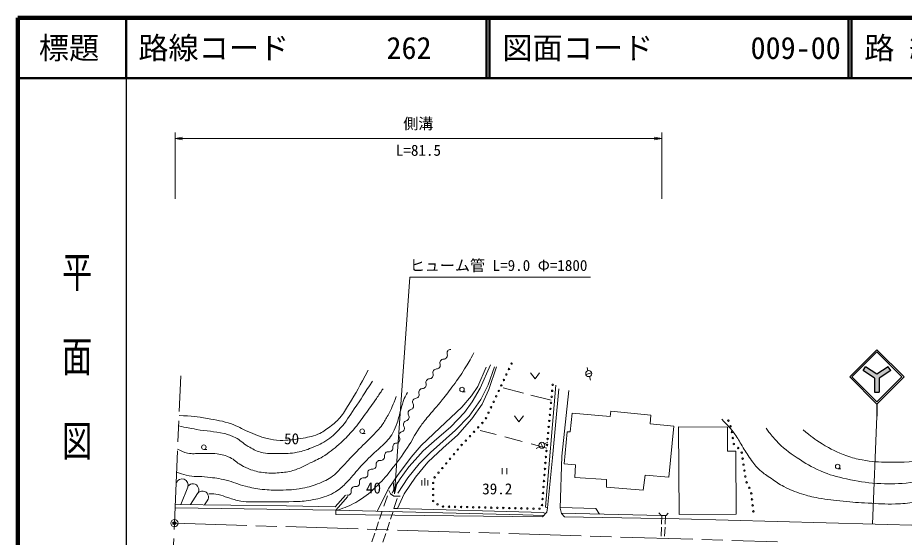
# Model space of a CAD drawing. Units: millimetres at full size, sheet at 1:1000; details may follow other scales. Extents: x 40000 to 680000, y 20000 to 380000.
# Drawn here: x 40000 to 187012, y 293936 to 380000 of the extents above; entities that cross this region are included whole.
import ezdxf
from ezdxf.enums import TextEntityAlignment as Align

# ---------------------------------------------------------------- set-up
doc = ezdxf.new("R2010")
doc.units = ezdxf.units.MM
doc.header["$LTSCALE"] = 1000
doc.header["$PDMODE"] = 32
doc.header["$PDSIZE"] = 500
doc.linetypes.add('CHAIN', pattern=[18.5, 12, -1.5, 3.5, -1.5])
for name, color, linetype, lineweight in [('M-BGD', 7, 'Continuous', 13), ('M-BMK', 2, 'CHAIN', 13), ('M-BMK-SRVR', 3, 'Continuous', 13), ('M-STR-HTXT', 7, 'Continuous', 13), ('M-STR-STRC', 7, 'Continuous', 25), ('M-TTL', 2, 'Continuous', 140), ('M-TTL-BAND', 7, 'Continuous', 25), ('M-TTL-LINE', 7, 'Continuous', 50)]:
    doc.layers.add(name, color=color, linetype=linetype, lineweight=lineweight)
for name, color, linetype in [('M-BGD-HTXT', 7, 'Continuous'), ('M-OTRS', 6, 'Continuous'), ('M-TTL-TXT', 7, 'Continuous')]:
    doc.layers.add(name, color=color, linetype=linetype)
doc.styles.add('@ＭＳ ゴシック', font='')
doc.styles.add('ＭＳ ゴシック', font='')
doc.styles.get('@ＭＳ ゴシック').set_extended_font_data('@MS Gothic')
doc.styles.get('ＭＳ ゴシック').set_extended_font_data('MS Gothic')

# ---------------------------------------------------------------- blocks, each defined once
blk = doc.blocks.new('open_arrow')
at = {"color": 0, "linetype": 'Continuous', "lineweight": -2}
blk.add_lwpolyline([(7.5, 1.25), (0, 0), (7.5, -1.25)], dxfattribs=at)

msp = doc.modelspace()

# ---------------------------------------------------------------- hatches: boundary and pattern name
at = {"layer": 'M-STR-STRC'}
msp.add_hatch(color=256, dxfattribs=at).paths.add_polyline_path([(180183, 321569), (180599, 322193), (182471, 320945), (184343, 322193), (184759, 321569), (182846, 320294), (182846, 317994), (182096, 317994), (182096, 320294)])

# ---------------------------------------------------------------- linework, layer by layer
at = {"layer": 'M-BGD'}
for p, q in [((118119, 318396), (119409, 322176)), ((134560, 321526), (134408, 322071)), ((125050, 321159), (125800, 320159)), ((125800, 320159), (126550, 321159)), ((134212, 320910), (135175, 321178)), ((134828, 320562), (134997, 319955)), ((129220, 319138), (127520, 298934)), ((113674, 318040), (114174, 318040)), ((117007, 316007), (118119, 318396)), ((120488, 318677), (123852, 317819)), ((128663, 307077), (129754, 318528)), ((131370, 318246), (130201, 307353)), ((125112, 317498), (128476, 316640)), ((115315, 313535), (117007, 316007)), ((138346, 314800), (138265, 313960)), ((145004, 314152), (138346, 314800)), ((112915, 310876), (115315, 313535)), ((122368, 314061), (123118, 313061)), ((123118, 313061), (123868, 314061)), ((131933, 314474), (131632, 311375)), ((138265, 313960), (131933, 314474)), ((144867, 312744), (145004, 314152)), ((148804, 312361), (144867, 312744)), ((147979, 303871), (148804, 312361)), ((149597, 312204), (149687, 297679)), ((157697, 312152), (149597, 312204)), ((157722, 308197), (157697, 312152)), ((97129, 311135), (97629, 311135)), ((110547, 308727), (112915, 310876)), ((116710, 311636), (119317, 310942)), ((120766, 310557), (123666, 309785)), ((131117, 311425), (130597, 306077)), ((131632, 311375), (131117, 311425)), ((107982, 306379), (110547, 308727)), ((125115, 309399), (127722, 308706)), ((126476, 308936), (125979, 308666)), ((127154, 308735), (126678, 309614)), ((127355, 309413), (127910, 309713)), ((70867, 308483), (71367, 308483)), ((130201, 307353), (129940, 298757)), ((159063, 308205), (157722, 308197)), ((159128, 297738), (159063, 308205)), ((105947, 303918), (107982, 306379)), ((127869, 298829), (128663, 307077)), ((130597, 306077), (132506, 305912)), ((132506, 305912), (132394, 303849)), ((120340, 305395), (120340, 304395)), ((121090, 304395), (121090, 305395)), ((175975, 305284), (176475, 305284)), ((66318, 302977), (66265, 302840)), ((104088, 301135), (105947, 303918)), ((107020, 302493), (107020, 303368)), ((107520, 302493), (107520, 303743)), ((108020, 302493), (108020, 303368)), ((132394, 303849), (137644, 303512)), ((137644, 303512), (137632, 302261)), ((143713, 301740), (144039, 304205)), ((144039, 304205), (147979, 303871)), ((68182, 302253), (67063, 299371)), ((137632, 302261), (143713, 301740)), ((69826, 301198), (68664, 299351)), ((71425, 299997), (70978, 299321)), ((92649, 298963), (94331, 300926)), ((94738, 300713), (92730, 298427)), ((100702, 299107), (101294, 300786)), ((102997, 298694), (104088, 301135)), ((66094, 298836), (92730, 298427)), ((66117, 299383), (84548, 299150)), ((84548, 299150), (92649, 298963)), ((127154, 298029), (102997, 298694)), ((127520, 298934), (127869, 298829)), ((127723, 298102), (127869, 298829)), ((129940, 298757), (130169, 297854)), ((92730, 298427), (92730, 297696)), ((92730, 298427), (123746, 297665)), ((92730, 297696), (127004, 297319)), ((100003, 296959), (100430, 298237)), ((101818, 296916), (102239, 298193)), ((123746, 297665), (127209, 297542)), ((127004, 297319), (127723, 298102)), ((127502, 297862), (127154, 298029)), ((146679, 297557), (130155, 297908)), ((130169, 297854), (130688, 297345)), ((130688, 297345), (149689, 296961)), ((146827, 297555), (146778, 296117)), ((147357, 296103), (147413, 297548)), ((149687, 297679), (159128, 297738)), ((99370, 295062), (99845, 296485)), ((101192, 295016), (101661, 296441)), ((146761, 295617), (146710, 294118)), ((147279, 294105), (147337, 295604)), ((149689, 296961), (219185, 295155)), ((98736, 293165), (99211, 294588)), ((100566, 293117), (101035, 294541))]:
    msp.add_line(p, q, dxfattribs=at)
for points in [[(99588, 298258), (101531, 302064), (102964, 304193), (105228, 307178), (106882, 309145), (110019, 312053), (113666, 315479), (115268, 317370), (116294, 318897), (117694, 322111)], [(118414, 322501), (116680, 318659), (115332, 316344), (114085, 314614), (111796, 312223), (109048, 309857), (107229, 308254), (105919, 306779), (104876, 305609), (103439, 303624), (102548, 302225), (102065, 301259)], [(103019, 301259), (104685, 303777), (106555, 306079), (108450, 307962), (112597, 311689), (114861, 314004), (116807, 316777), (118029, 319168), (119059, 322183)], [(101544, 301682), (101838, 301111), (102358, 300738), (103443, 300749)], [(102997, 298694), (102381, 298707), (102935, 300367)], [(129943, 298846), (135849, 298682), (136482, 297774)], [(146289, 297956), (146679, 297557), (147512, 297547), (147858, 297939)]]:
    msp.add_lwpolyline(points, dxfattribs=at)
for centre, radius in [((121890, 322709), 125), ((121041, 320899), 125), ((121465, 321804), 125), ((134694, 321044), 500), ((120191, 319088), 125), ((120616, 319993), 125), ((128718, 319187), 125), ((113673, 318415), 375), ((119767, 318183), 125), ((128624, 318191), 125), ((118917, 316372), 125), ((119342, 317277), 125), ((128434, 316200), 125), ((128529, 317195), 125), ((118068, 314561), 125), ((118493, 315467), 125), ((128340, 315204), 125), ((117643, 313656), 125), ((128151, 313213), 125), ((128245, 314209), 125), ((157846, 313256), 125), ((97129, 311510), 375), ((116363, 312139), 125), ((117050, 312866), 125), ((128056, 312218), 125), ((158209, 312324), 125), ((114989, 310685), 125), ((115676, 311412), 125), ((127867, 310227), 125), ((127961, 311222), 125), ((158445, 311360), 125), ((158575, 310368), 125), ((70867, 308858), 375), ((113616, 309231), 125), ((114303, 309958), 125), ((126916, 309174), 500), ((127772, 309231), 125), ((158746, 309397), 125), ((159479, 308717), 125), ((112333, 307697), 125), ((112973, 308465), 125), ((127583, 307240), 125), ((127677, 308236), 125), ((160055, 307954), 125), ((111052, 306161), 125), ((111692, 306929), 125), ((127504, 306243), 125), ((160206, 306965), 125), ((160357, 305977), 125), ((175975, 305659), 375), ((109771, 304625), 125), ((110411, 305393), 125), ((127345, 304250), 125), ((127424, 305247), 125), ((160507, 304988), 125), ((108887, 302945), 125), ((109131, 303857), 125), ((127266, 303253), 125), ((160658, 304000), 125), ((160871, 303030), 125), ((108887, 301945), 125), ((127107, 301259), 125), ((127186, 302256), 125), ((161310, 302132), 125), ((108887, 300945), 125), ((108887, 299945), 125), ((127028, 300262), 125), ((161637, 301201), 125), ((161753, 300207), 125), ((109613, 299404), 125), ((110528, 299022), 125), ((111527, 298999), 125), ((112527, 298975), 125), ((113527, 298952), 125), ((114527, 298929), 125), ((115526, 298906), 125), ((116526, 298883), 125), ((117526, 298860), 125), ((118526, 298837), 125), ((119525, 298813), 125), ((120525, 298790), 125), ((121525, 298767), 125), ((122525, 298744), 125), ((123524, 298721), 125), ((124524, 298698), 125), ((125524, 298675), 125), ((126523, 298651), 125), ((126948, 299266), 125), ((161869, 299214), 125), ((161985, 298221), 125)]:
    msp.add_circle(centre, radius, dxfattribs=at)
for centre, radius, start, end in [((111810, 324431), 625, 91.05944, 197.31964), ((110640, 322809), 625, 91.05944, 197.31964), ((110617, 324058), 625, 271.05944, 17.31964), ((109446, 322436), 625, 271.05944, 17.31964), ((108276, 320815), 625, 271.05944, 17.31964), ((109469, 321187), 625, 91.05944, 197.31964), ((107106, 319193), 625, 271.05944, 17.31964), ((108299, 319565), 625, 91.05944, 197.31964), ((105936, 317571), 625, 271.05944, 17.31964), ((107129, 317943), 625, 91.05944, 197.31964), ((106104, 316341), 625, 104.52653, 210.78673), ((105344, 314491), 625, 104.52653, 210.78673), ((105030, 315701), 625, 284.52653, 30.78673), ((104583, 312641), 625, 104.52653, 210.78673), ((104270, 313851), 625, 284.52653, 30.78673), ((103510, 312001), 625, 284.52653, 30.78673), ((102749, 310151), 625, 284.52653, 30.78673), ((103823, 310791), 625, 104.52653, 210.78673), ((101597, 308724), 625, 263.05126, 9.31147), ((102830, 308926), 625, 83.05126, 189.31147), ((100212, 307281), 625, 263.05126, 9.31147), ((101446, 307483), 625, 83.05126, 189.31147), ((98827, 305838), 625, 263.05126, 9.31147), ((100061, 306040), 625, 83.05126, 189.31147), ((97443, 304395), 625, 263.05126, 9.31147), ((98676, 304597), 625, 83.05126, 189.31147), ((67250, 302615), 1000, 338.77536, 158.77536), ((96058, 302952), 625, 263.05126, 9.31147), ((97291, 303154), 625, 83.05126, 189.31147), ((69026, 301798), 1000, 323.1072, 143.1072), ((70626, 300597), 1000, 323.1072, 143.1072), ((94673, 301508), 625, 263.05126, 9.31147), ((95907, 301711), 625, 83.05126, 189.31147)]:
    msp.add_arc(centre, radius, start, end, dxfattribs=at)
for points, knots in [([(93007, 298420), (94436, 298895), (94936, 299091), (96074, 299721), (97481, 300501), (98173, 301122), (99343, 302227), (100414, 303239), (100951, 303876), (101874, 305025), (103021, 306453), (103615, 307295), (104634, 308816), (105440, 310018), (105745, 310784), (106555, 311983), (107027, 312682), (107340, 313040), (107865, 313700), (108816, 314894), (109446, 315483), (110396, 316677), (111143, 317614), (111553, 318147), (112254, 319119), (113001, 320157), (113433, 320731), (114111, 321816), (114742, 322825), (114939, 323186), (115624, 324461)], [0, 0, 0, 0, 1, 1, 1, 2, 2, 2, 3, 3, 3, 4, 4, 4, 5, 5, 5, 6, 6, 6, 7, 7, 7, 8, 8, 8, 9, 9, 9, 10, 10, 10, 10]), ([(66748, 314131), (68969, 313972), (69634, 313937), (71456, 313616), (73030, 313339), (73929, 313209), (75444, 312701), (76551, 312329), (77088, 311913), (78172, 311479), (79405, 310986), (80066, 310600), (81359, 310296), (82180, 310104), (82652, 309996), (83496, 309991), (84835, 309983), (85591, 310067), (86911, 310296), (88054, 310495), (88718, 310581), (89792, 311022), (90634, 311367), (91046, 311699), (91776, 312243), (92467, 312756), (92839, 313075), (93417, 313712), (94115, 314480), (94327, 315051), (94886, 315925), (96260, 318073), (96628, 318866), (98092, 321611)], [0, 0, 0, 0, 1, 1, 1, 2, 2, 2, 3, 3, 3, 4, 4, 4, 5, 5, 5, 6, 6, 6, 7, 7, 7, 8, 8, 8, 9, 9, 9, 10, 10, 10, 11, 11, 11, 11]), ([(66673, 312387), (68092, 312082), (68475, 312009), (69637, 311798), (71423, 311473), (72465, 311516), (74235, 311111), (74968, 310943), (75367, 310782), (76047, 310462), (76970, 310029), (77309, 309482), (78203, 308993), (78981, 308567), (79404, 308256), (80264, 308039), (81431, 307744), (82132, 307791), (83336, 307791), (84509, 307792), (85179, 307796), (86331, 308020), (87287, 308206), (87817, 308373), (88716, 308745), (89822, 309202), (90476, 309436), (91445, 310138), (92316, 310770), (92765, 311190), (93486, 311989), (94532, 313146), (94925, 313951), (95814, 315232), (97029, 316983), (97397, 317579), (98810, 319792)], [0, 0, 0, 0, 1, 1, 1, 2, 2, 2, 3, 3, 3, 4, 4, 4, 5, 5, 5, 6, 6, 6, 7, 7, 7, 8, 8, 8, 9, 9, 9, 10, 10, 10, 11, 11, 11, 12, 12, 12, 12]), ([(66508, 308527), (67205, 308165), (67489, 308039), (68165, 307879), (68992, 307684), (69490, 307827), (70340, 307803), (71398, 307773), (72001, 307890), (73049, 307746), (73914, 307626), (74421, 307539), (75205, 307154), (75970, 306779), (76258, 306335), (76999, 305914), (77622, 305560), (77979, 305358), (78659, 305132), (79549, 304835), (80072, 304711), (81006, 304617), (81925, 304524), (82451, 304532), (83372, 304617), (84260, 304698), (84769, 304740), (85623, 304998), (86796, 305354), (87401, 305704), (88504, 306238), (89458, 306700), (90024, 306913), (90908, 307498), (92032, 308241), (92625, 308723), (93617, 309635), (94464, 310412), (94913, 310878), (95659, 311753), (96480, 312715), (96871, 313311), (97624, 314328), (98365, 315329), (98767, 315899), (99475, 316923), (99912, 317555), (100051, 317758), (100582, 318550)], [0, 0, 0, 0, 1, 1, 1, 2, 2, 2, 3, 3, 3, 4, 4, 4, 5, 5, 5, 6, 6, 6, 7, 7, 7, 8, 8, 8, 9, 9, 9, 10, 10, 10, 11, 11, 11, 12, 12, 12, 13, 13, 13, 14, 14, 14, 15, 15, 15, 16, 16, 16, 16]), ([(71685, 301149), (72386, 301142), (72629, 301133), (73220, 301021), (73880, 300897), (74213, 300687), (74857, 300496), (75688, 300249), (76148, 300075), (77002, 299928), (78246, 299713), (78970, 299842), (80233, 299826), (82373, 299797), (83574, 299738), (85711, 299843), (86846, 299898), (87498, 299848), (88611, 300080), (89795, 300327), (90482, 300432), (91596, 300903), (92211, 301162), (92546, 301345), (93089, 301734), (93775, 302226), (94103, 302578), (94700, 303175), (95643, 304121), (96030, 304782), (96947, 305753), (97898, 306759), (98480, 307274), (99474, 308238), (100222, 308964), (100725, 309291), (101399, 310086), (101757, 310508), (101932, 310771), (102196, 311257), (102527, 311867), (102673, 312232), (102908, 312885), (103208, 313717), (103274, 314216), (103527, 315064), (103744, 315789), (103799, 316221), (104104, 316913), (104285, 317324), (104357, 317476), (104621, 317939)], [0, 0, 0, 0, 1, 1, 1, 2, 2, 2, 3, 3, 3, 4, 4, 4, 5, 5, 5, 6, 6, 6, 7, 7, 7, 8, 8, 8, 9, 9, 9, 10, 10, 10, 11, 11, 11, 12, 12, 12, 13, 13, 13, 14, 14, 14, 15, 15, 15, 16, 16, 16, 17, 17, 17, 17]), ([(66345, 304710), (67061, 304442), (67309, 304382), (67942, 304227), (69285, 303899), (70094, 304073), (71466, 303909), (72676, 303764), (73357, 303677), (74544, 303400), (75823, 303102), (76474, 302696), (77749, 302383), (78833, 302117), (79452, 301999), (80561, 301874), (81712, 301744), (82366, 301718), (83524, 301747), (84965, 301783), (85785, 301791), (87200, 302065), (88355, 302288), (88998, 302476), (90088, 302917), (91094, 303325), (91652, 303618), (92504, 304291), (93150, 304800), (93409, 305201), (93980, 305792), (94857, 306699), (95326, 307228), (96206, 308132), (97252, 309208), (97883, 309765), (98915, 310854), (99528, 311500), (99916, 311828), (100442, 312546), (100881, 313146), (101053, 313533), (101408, 314187), (102039, 315348), (102189, 315800), (102782, 317278)], [0, 0, 0, 0, 1, 1, 1, 2, 2, 2, 3, 3, 3, 4, 4, 4, 5, 5, 5, 6, 6, 6, 7, 7, 7, 8, 8, 8, 9, 9, 9, 10, 10, 10, 11, 11, 11, 12, 12, 12, 13, 13, 13, 14, 14, 14, 15, 15, 15, 15]), ([(156744, 313476), (157804, 312400), (158167, 312072), (158906, 311034), (159429, 310300), (159647, 309838), (160127, 309075), (160656, 308234), (160899, 307726), (161488, 306925), (162054, 306156), (162369, 305709), (163065, 305055), (163742, 304421), (164209, 304168), (164973, 303644), (165767, 303099), (166204, 302773), (167060, 302333), (168159, 301768), (168805, 301494), (169985, 301125), (171055, 300791), (171669, 300644), (172771, 300438), (174367, 300140), (175276, 300049), (176892, 299891), (178493, 299735), (179394, 299677), (181001, 299599), (182773, 299512), (183768, 299389), (185542, 299459), (186814, 299509), (187533, 299555), (188785, 299789), (190148, 300045), (190905, 300240), (192232, 300642), (193231, 300944), (193758, 301212), (194738, 301570), (195383, 301806), (195718, 302032), (196392, 302168), (196919, 302275), (197228, 302305), (197765, 302270), (198367, 302231), (198712, 302171), (199279, 301965), (200047, 301685), (200400, 301352), (201149, 301023), (202125, 300594), (202710, 300441), (203731, 300133), (205366, 299639), (206292, 299386), (207967, 299052), (209502, 298745), (210371, 298616), (211923, 298403), (213899, 298132), (215010, 297994), (216998, 297831), (218902, 297675), (219974, 297645), (221882, 297551), (223993, 297447), (225175, 297358), (227288, 297322), (228982, 297293), (229933, 297268), (231626, 297335), (233825, 297420), (235056, 297501), (237248, 297703), (238907, 297857), (239833, 297977), (241484, 298199), (242985, 298402), (243814, 298594), (245312, 298823), (246196, 298957), (246686, 299073), (247576, 299153), (247928, 299185), (248127, 299203), (248480, 299192), (248941, 299177), (249116, 299132), (249650, 299022)], [0, 0, 0, 0, 1, 1, 1, 2, 2, 2, 3, 3, 3, 4, 4, 4, 5, 5, 5, 6, 6, 6, 7, 7, 7, 8, 8, 8, 9, 9, 9, 10, 10, 10, 11, 11, 11, 12, 12, 12, 13, 13, 13, 14, 14, 14, 15, 15, 15, 16, 16, 16, 17, 17, 17, 18, 18, 18, 19, 19, 19, 20, 20, 20, 21, 21, 21, 22, 22, 22, 23, 23, 23, 24, 24, 24, 25, 25, 25, 26, 26, 26, 27, 27, 27, 28, 28, 28, 29, 29, 29, 30, 30, 30, 31, 31, 31, 31]), ([(164105, 311997), (164799, 311012), (165063, 310706), (165759, 309949), (166957, 308648), (167793, 308063), (169270, 307087), (170714, 306134), (171548, 305612), (173136, 304925), (174745, 304230), (175714, 303987), (177423, 303602), (179363, 303165), (180476, 302989), (182460, 302864), (184364, 302745), (185444, 302751), (187345, 302915), (189361, 303090), (190492, 303251), (192471, 303679), (193928, 303994), (194703, 304337), (196121, 304798), (196930, 305061), (197331, 305394), (198169, 305536), (198492, 305590), (198685, 305587), (199009, 305536), (199505, 305456), (199777, 305334), (200217, 305090), (200869, 304730), (201139, 304380), (201769, 303984), (202439, 303563), (202855, 303395), (203575, 303068), (204627, 302590), (205224, 302332), (206323, 301974), (207544, 301576), (208261, 301464), (209515, 301185), (210624, 300940), (211239, 300763), (212365, 300613), (213707, 300434), (214472, 300460), (215824, 300397), (217557, 300316), (218529, 300316), (220264, 300282), (222489, 300240), (223737, 300172), (225962, 300219), (228330, 300269), (229661, 300312), (232017, 300562), (234170, 300791), (235360, 301042), (237499, 301376), (240120, 301786), (241591, 302004), (244202, 302470), (246705, 302917), (248098, 303216), (250588, 303729), (251863, 303992), (252588, 304101), (253844, 304442), (254518, 304625), (254938, 304691), (255510, 305090), (255767, 305270), (255879, 305348), (256129, 305600)], [0, 0, 0, 0, 1, 1, 1, 2, 2, 2, 3, 3, 3, 4, 4, 4, 5, 5, 5, 6, 6, 6, 7, 7, 7, 8, 8, 8, 9, 9, 9, 10, 10, 10, 11, 11, 11, 12, 12, 12, 13, 13, 13, 14, 14, 14, 15, 15, 15, 16, 16, 16, 17, 17, 17, 18, 18, 18, 19, 19, 19, 20, 20, 20, 21, 21, 21, 22, 22, 22, 23, 23, 23, 24, 24, 24, 25, 25, 25, 26, 26, 26, 26]), ([(170224, 311720), (171622, 310582), (172082, 310230), (173378, 309430), (174898, 308492), (175801, 308013), (177487, 307421), (178456, 307080), (179018, 306921), (180031, 306746), (181726, 306454), (182699, 306397), (184419, 306365), (187056, 306315), (188542, 306419), (191161, 306734), (193024, 306958), (194034, 307299), (195880, 307637), (196907, 307825), (197468, 308129), (198513, 308107), (198934, 308099), (199160, 307974), (199556, 307828), (201005, 307293), (201669, 306669), (203054, 305983), (204550, 305242), (205391, 304805), (206984, 304304), (209413, 303541), (210835, 303308), (213344, 302880), (215067, 302586), (216050, 302503), (217796, 302422), (218302, 302398), (218610, 302309), (219093, 302460), (219517, 302592), (219703, 302726), (220079, 303027)], [0, 0, 0, 0, 1, 1, 1, 2, 2, 2, 3, 3, 3, 4, 4, 4, 5, 5, 5, 6, 6, 6, 7, 7, 7, 8, 8, 8, 9, 9, 9, 10, 10, 10, 11, 11, 11, 12, 12, 12, 13, 13, 13, 14, 14, 14, 14])]:
    msp.add_open_spline(points, degree=3, knots=knots, dxfattribs=at)
at = {"layer": 'M-BMK'}
for p, q in [((65984, 296263), (67027, 320679)), ((64323, 258281), (65984, 296263)), ((65984, 296263), (165987, 293168))]:
    msp.add_line(p, q, dxfattribs=at)
at = {"layer": 'M-BMK-SRVR'}
msp.add_circle((65984, 296263), 600, dxfattribs=at)
at = {"layer": 'M-OTRS'}
msp.add_point((65984, 296263), dxfattribs=at)
at = {"layer": 'M-STR-HTXT'}
for p, q in [((66094, 350000), (66094, 361000)), ((146809, 350000), (146809, 361000)), ((66094, 360000), (146809, 360000))]:
    msp.add_line(p, q, dxfattribs=at)
msp.add_lwpolyline([(102466, 301111), (105000, 337000), (135000, 337000)], dxfattribs=at)
at = {"layer": 'M-STR-STRC'}
for p, q in [((177971, 320495), (182471, 324995)), ((186972, 320495), (182471, 324995)), ((178325, 320495), (182471, 324642)), ((186618, 320495), (182471, 324642)), ((180183, 321569), (180599, 322193)), ((182471, 320945), (180599, 322193)), ((184343, 322193), (182471, 320945)), ((184759, 321569), (184343, 322193)), ((177971, 320495), (182471, 315994)), ((178325, 320495), (182471, 316348)), ((182096, 320294), (180183, 321569)), ((182471, 316348), (186618, 320495)), ((182472, 315995), (186972, 320495)), ((184759, 321569), (182846, 320294)), ((182096, 320294), (182096, 317994)), ((182846, 320294), (182846, 317994)), ((182096, 317994), (182846, 317994)), ((182471, 315994), (182471, 313994))]:
    msp.add_line(p, q, dxfattribs=at)
at = {"layer": 'M-STR-STRC', "lineweight": 13}
msp.add_line((181760, 296128), (182471, 313994), dxfattribs=at)
at = {"layer": 'M-TTL'}
for p, q in [((40000, 380000), (40000, 20000)), ((680000, 380000), (40000, 380000))]:
    msp.add_line(p, q, dxfattribs=at)
at = {"layer": 'M-TTL-BAND'}
msp.add_line((58000, 370000), (58000, 20000), dxfattribs=at)
at = {"layer": 'M-TTL-LINE'}
for p, q in [((58000, 380000), (58000, 370000)), ((117750, 380000), (117750, 370000)), ((118250, 380000), (118250, 370000)), ((177750, 380000), (177750, 370000)), ((178250, 380000), (178250, 370000)), ((40000, 370000), (680000, 370000))]:
    msp.add_line(p, q, dxfattribs=at)

# ---------------------------------------------------------------- block references
at = {"layer": 'M-STR-HTXT', "xscale": 167, "yscale": 167}
msp.add_blockref('open_arrow', (66094, 360000), dxfattribs=at)
at = {"layer": 'M-STR-HTXT'}
for p, xscale, yscale, rotation in [((146809, 360000), 167, 167, 180), ((102466, 301111), 267, 267, 86)]:
    msp.add_blockref('open_arrow', p, dxfattribs=dict(at, xscale=xscale, yscale=yscale, rotation=rotation))

# ---------------------------------------------------------------- texts
at = {"layer": 'M-BGD-HTXT', "style": 'ＭＳ ゴシック'}
for s, p in [('50', (85418, 308793)), ('40', (98995, 300635)), ('39.2', (119516, 300490))]:
    msp.add_text(s, height=1833, dxfattribs=at).set_placement(p, align=Align.BOTTOM_CENTER)
at = {"layer": 'M-STR-HTXT', "style": 'ＭＳ ゴシック'}
for s, p in [('側溝', (106422, 361000)), ('L=81.5', (106451, 356581))]:
    msp.add_text(s, height=1833, dxfattribs=at).set_placement(p, align=Align.BOTTOM_CENTER)
msp.add_text('ヒューム管 L=9.0 Φ=1800', height=1833, dxfattribs=at).set_placement((105000, 337500), align=Align.BOTTOM_LEFT)
at = {"layer": 'M-TTL-BAND', "style": '@ＭＳ ゴシック', "width": 1.4}
msp.add_text('平  面  図', height=3666, rotation=270, dxfattribs=at).set_placement((49777, 306475), align=Align.MIDDLE_RIGHT)
at = {"layer": 'M-TTL-TXT', "style": 'ＭＳ ゴシック'}
msp.add_text('標題', height=3666, dxfattribs=at).set_placement((48500, 375000), align=Align.MIDDLE_CENTER)
for s, p in [('路線コード', (60000, 375000)), ('262', (101142, 375000)), ('図面コード', (120380, 375000)), ('009-00', (161521, 375000)), ('路 線 名', (180380, 375000))]:
    msp.add_text(s, height=3666, dxfattribs=at).set_placement(p, align=Align.MIDDLE_LEFT)

doc.saveas('drawing.dxf')
